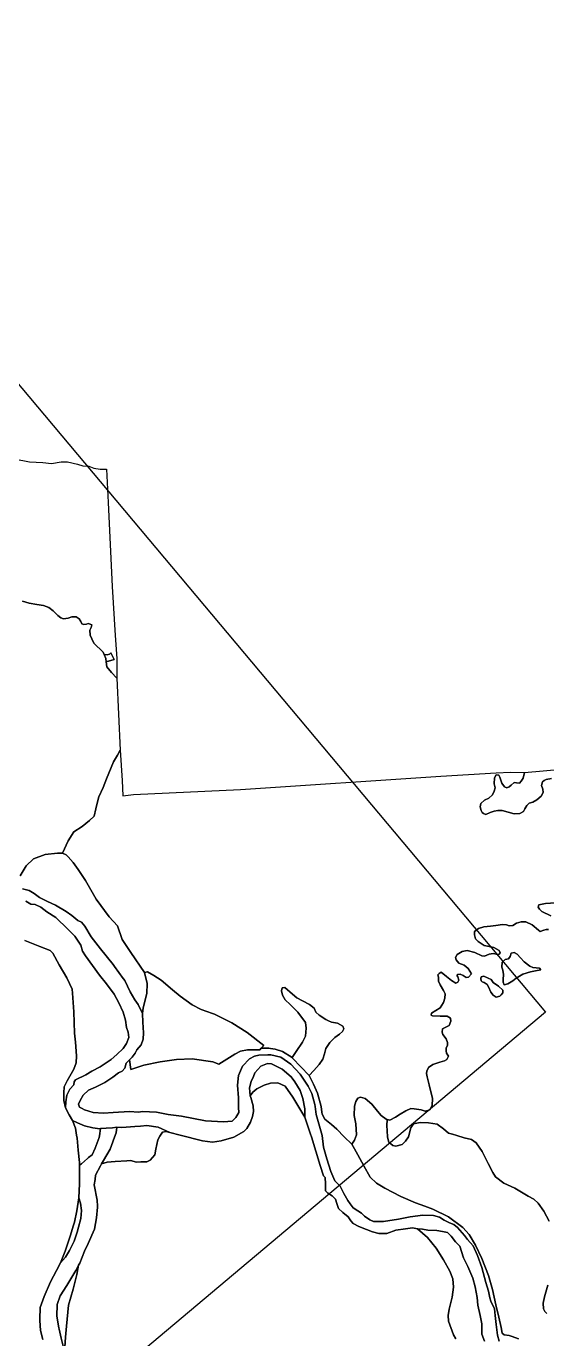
# Model space of a CAD drawing. Header units: inches. Extents: x 288635 to 1232953, y 676945 to 1655780.
# Drawn here: x 475817 to 500102, y 784555 to 845785 of the extents above; entities that cross this region are included whole.
import ezdxf

# ---------------------------------------------------------------- set-up
doc = ezdxf.new("R2010")
doc.units = ezdxf.units.IN
doc.header["$MEASUREMENT"] = 0
doc.layers.add('Images', color=7, linetype='Continuous')
picture_1 = doc.add_image_def('image15.jpg', size_in_pixel=(2550, 3732))

msp = doc.modelspace()

# ---------------------------------------------------------------- linework, layer by layer
at = {"color": 1}
for points in [[(475258.3062, 825604.6686), (475967.391, 825456.5016), (476597.1006, 825440.6266), (476988.6847, 825387.7098), (477438.4773, 825456.5016), (477740.1029, 825461.7933), (478211.0622, 825350.6681), (478461.6337, 825281.834), (478730.8742, 825256.4339), (478964.5547, 825170.0737), (479264.2753, 825129.4337), (479563.9959, 825124.3536), (479635.116, 823569.8705), (479832.3897, 819655.7227), (479969.9733, 817369.7181), (480044.0568, 816290.216), (480042.8388, 815368.7425), (479801.4368, 815636.9671), (479573.4459, 815905.1916), (479549.0852, 816140.6786), (479918.9309, 816249.7083), (479756.3706, 816549.4289), (479695.4105, 816493.5488), (479593.8103, 816468.1487), (479451.9329, 816472.9318), (479399.1, 816589.1642), (478969.9407, 817004.9122), (478870.5464, 817205.2812), (478799.4263, 817383.0816), (478784.1862, 817611.682), (478840.0664, 817728.5223), (478875.6264, 817855.5225), (478804.5063, 817896.1626), (478707.9861, 817921.5626), (478621.6259, 817891.0826), (478504.7857, 817875.8425), (478408.2655, 817911.4026), (478357.4654, 818018.0828), (478286.3453, 818134.9231), (478139.025, 818226.3632), (477951.0646, 818231.4433), (477778.3442, 818175.5631), (477559.9038, 818134.9231), (477422.7435, 818180.6432), (477285.5833, 818292.4034), (477072.2228, 818510.8438), (476869.0224, 818668.3241), (476625.1819, 818764.8443), (476305.1413, 818810.5644), (475954.6206, 818876.6045), (475646.4372, 818960.7401)], [(475646.4372, 818960.7401), (475954.6206, 818876.6045), (476305.1413, 818810.5644), (476625.1819, 818764.8443), (476869.0224, 818668.3241), (477072.2228, 818510.8438), (477285.5833, 818292.4034), (477422.7435, 818180.6432), (477422.7435, 818180.6432), (477559.9038, 818134.9231), (477778.3442, 818175.5631), (477951.0646, 818231.4433), (478139.025, 818226.3632), (478286.3453, 818134.9231), (478357.4654, 818018.0828), (478408.2655, 817911.4026), (478504.7857, 817875.8425), (478621.6259, 817891.0826), (478707.9861, 817921.5626), (478804.5063, 817896.1626), (478875.6264, 817855.5225), (478840.0664, 817728.5223), (478784.1862, 817611.682), (478799.4263, 817383.0816), (478870.5464, 817205.2812), (478969.9407, 817004.9122), (479399.1, 816589.1642), (479451.9329, 816472.9318), (479533.2122, 816294.1172), (479549.0852, 816140.6786), (479573.4459, 815905.1916), (479801.4368, 815636.9671), (480042.8388, 815368.7425), (480203.7736, 812015.9358), (480069.6613, 811774.5338), (479895.3154, 811466.0755), (479560.0347, 810674.8132), (479412.5112, 810272.4764), (479197.9316, 809843.3171), (479077.2305, 809347.1017), (479060.3733, 809272.4483), (478983.3519, 808931.3537), (478768.7723, 808730.1853), (478420.0804, 808448.5495), (478031.1548, 808207.1474), (477776.3415, 807777.9882), (477508.117, 807201.3054), (477280.1261, 807214.7166), (476703.4434, 807147.6605), (476153.5831, 806946.4921), (475818.3024, 806611.2114), (475536.6666, 806155.2297)], [(500190.3955, 803644.538), (500078.6353, 803639.458), (499961.795, 803608.978), (499799.2347, 803558.1779), (499717.9546, 803614.058), (499423.314, 803857.8985), (499123.5934, 804005.2188), (498910.2329, 804010.2988), (498691.7925, 803939.1786), (498524.1522, 803832.7524), (498351.4318, 803822.5924), (498219.3516, 803868.3125), (498031.3912, 803878.4725), (497731.6706, 803837.8324), (497472.5901, 803807.3524), (497162.7094, 803771.7923), (496923.949, 803695.5921), (496725.8286, 803548.2718), (496735.9886, 803400.9516), (496776.6287, 803218.0712), (496903.6289, 803085.9909), (497183.0295, 802908.1906), (497640.2304, 802801.5104), (497884.0709, 802674.5101), (497924.711, 802557.6699), (497873.9109, 802501.7898), (497818.0308, 802481.4697), (497594.5103, 802527.1898), (497416.7099, 802491.6297), (497198.2695, 802410.3496), (497071.2693, 802420.5096), (496751.2286, 802567.8299), (496385.4679, 802664.3501), (496151.7874, 802618.63), (495928.267, 802486.5497), (495836.8268, 802344.3094), (495882.5469, 802227.4692), (495999.3871, 802075.0689), (496253.3876, 801988.7087), (496441.348, 801826.1484), (496583.5883, 801582.3079), (496446.428, 801429.9076), (496344.8278, 801414.6676), (496207.6675, 801495.9477), (496060.3472, 801556.9079), (495943.507, 801551.8279), (495913.0269, 801511.1878), (495948.587, 801434.9876), (495994.3071, 801277.5073), (495953.667, 801191.1471), (495852.0668, 801140.347), (495659.0264, 801262.2673), (495425.346, 801455.3077), (495171.3455, 801663.5881), (495074.8253, 801592.4679), (495018.9452, 801526.4278), (495044.3452, 801424.8276), (495054.5052, 801236.8672), (495135.7854, 801059.0669), (495278.0257, 800799.9863), (495364.3858, 800647.586), (495344.0658, 800444.3856), (495283.1057, 800241.1852), (495135.7854, 799992.2647), (494932.585, 799870.3445), (494724.3046, 799748.4242), (494709.0645, 799651.9041), (494775.1047, 799621.424), (495125.6254, 799601.104), (495460.906, 799606.184), (495608.2263, 799504.5838), (495628.5464, 799372.5035), (495552.3462, 799174.3831), (495359.3058, 799072.7829), (495237.3856, 799006.7428), (495222.1456, 798854.3425), (495247.5456, 798742.5822), (495410.1059, 798544.4618), (495471.0661, 798371.7415), (495465.986, 798254.9013), (495405.0259, 798112.661), (495405.0259, 797980.5807), (495425.346, 797873.9005), (495516.7861, 797741.8202), (495445.666, 797589.4199), (495323.7458, 797513.2198), (495110.3853, 797452.2597), (494790.3447, 797350.6595), (494582.0643, 797208.4192), (494505.8641, 797030.6188), (494490.6241, 796934.0986), (494526.1842, 796766.4583), (494617.6244, 796405.7776), (494764.9446, 795760.6163), (494749.7046, 795435.4956), (494643.0244, 795237.3752), (494444.8219, 795171.3077), (494429.664, 795166.2551), (494380.2936, 795182.7119), (494246.7836, 795227.2152), (493921.663, 795288.1753), (493752.7526, 795298.1237), (493534.3122, 795186.3635), (493270.1517, 795039.0432), (493041.5512, 794886.6429), (492787.5507, 794759.6426), (492658.2776, 794784.7791), (492604.6703, 794795.2027), (492381.1499, 794962.843), (492198.2695, 795176.2034), (491944.269, 795496.2441), (491629.3084, 795760.4046), (491405.7879, 795831.5247), (491283.8677, 795775.6446), (491192.4275, 795618.1643), (491136.5474, 795399.7239), (491116.2273, 794973.003), (491187.3475, 794586.9223), (491227.9876, 794068.7612), (491131.4674, 793824.9207), (491004.4671, 793626.8003), (490643.7864, 793977.321), (490303.4257, 794338.0018), (490059.5852, 794546.2822), (489754.7846, 794795.2027), (489622.9146, 795034.5225), (489607.6656, 795130.0178), (489576.9843, 795394.6439), (489400.7987, 796008.7481), (489217.9183, 796435.469), (489019.7979, 796836.7898), (489233.1583, 797065.3902), (489487.1588, 797349.8708), (489659.8792, 797593.7113), (489725.9193, 797847.7118), (489786.8794, 798091.5523), (489974.8398, 798381.1129), (490218.6803, 798614.7933), (490432.0407, 798762.1136), (490579.361, 798894.1939), (490635.2411, 799011.0341), (490584.441, 799143.1144), (490345.6806, 799280.2747), (490066.28, 799320.9148), (489916.1377, 799393.2055), (489791.9594, 799452.995), (489482.0788, 799651.1154), (489334.7585, 799793.3557), (489243.3183, 799971.1561), (489024.8779, 800148.9564), (488699.7573, 800326.7568), (488435.5967, 800453.757), (488237.4763, 800636.6374), (487886.9556, 800936.358), (487753.182, 800931.913), (487721.432, 800779.5127), (487772.2321, 800576.3123), (487892.8823, 800373.1119), (488127.8328, 800150.8614), (488483.4335, 799795.2607), (488839.0342, 799312.6597), (488877.1343, 799045.9592), (488839.0342, 798664.9584), (488699.3339, 798398.2579), (488413.5834, 797953.757), (488216.733, 797668.0064), (487772.2321, 797953.757), (487435.6814, 798061.7072), (487213.29, 798094.8293), (487137.2308, 798106.1573), (486781.8084, 798111.6794), (486898.3116, 798241.8888), (486125.7267, 798845.1401), (485406.0586, 799289.6409), (484601.7236, 799691.8084), (484510.2184, 799724.3781), (483977.3057, 799914.0589), (483553.9716, 800125.7259), (482993.0538, 800538.4768), (482643.8031, 800834.8107), (482114.6353, 801289.8949), (481765.3846, 801501.562), (481469.0507, 801670.8957), (481331.4671, 801639.1456), (480691.2911, 802579.4129), (480296.9442, 803176.3779), (480071.7734, 803813.2382), (479685.6917, 804232.8066), (479076.0905, 805055.7682), (478583.3295, 805934.61), (478237.8888, 806452.771), (478009.2884, 806767.7316), (477770.5279, 807031.8922), (477679.0877, 807123.3324), (477508.117, 807201.3054), (477776.3415, 807777.9882), (478031.1548, 808207.1474), (478420.0804, 808448.5495), (478768.7723, 808730.1853), (478983.3519, 808931.3537), (479060.3733, 809272.4483), (479077.2305, 809347.1017), (479197.9316, 809843.3171), (479412.5112, 810272.4764), (479560.0347, 810674.8132), (479895.3154, 811466.0755), (480069.6613, 811774.5338), (480203.7736, 812015.9358), (480285.1329, 810598.0593), (480329.3279, 809886.0283), (480824.6015, 809951.7127), (485812.0073, 810176.609), (495164.1549, 810798.351), (497738.8673, 810950.651), (498404.3486, 810986.2111), (499059.6699, 810976.051), (499008.8698, 810711.8905), (498902.1896, 810564.5702), (498825.9894, 810478.21), (498683.7492, 810493.4501), (498587.229, 810508.6901), (498444.9887, 810386.7699), (498353.5485, 810295.3297), (498241.7883, 810259.7696), (498124.948, 810305.4897), (498008.1078, 810468.05), (497911.5876, 810747.4506), (497860.7875, 810849.0508), (497749.0273, 810859.2108), (497657.5871, 810716.9705), (497652.5071, 810447.73), (497688.0672, 810249.6096), (497652.5071, 810102.2893), (497576.3069, 809929.5689), (497403.5866, 809767.0086), (497200.3862, 809685.7285), (497032.7458, 809518.0881), (497002.2658, 809370.7678), (497047.9859, 809192.9675), (497088.626, 809106.6073), (497154.6661, 809055.8072), (497261.3463, 809015.1671), (497459.4667, 809111.6873), (497642.3471, 809172.6474), (497820.1474, 809203.1275), (498028.4278, 809203.1275), (498302.7484, 809116.7673), (498587.229, 809045.6472), (498841.2295, 809065.9672), (499019.0298, 809157.4074), (499085.07, 809274.2476), (499171.4301, 809436.808), (499283.1903, 809538.4082), (499445.7507, 809594.2883), (499643.8711, 809690.8085), (499847.0715, 809868.6088), (499938.5117, 810036.2492), (499923.2716, 810188.6495), (499862.3115, 810371.5298), (499902.9516, 810529.0101), (499980.1052, 810592.3863), (500067.5145, 810649.0393), (500329.6724, 810686.4905)], [(500329.6724, 810686.4905), (500067.5145, 810649.0393), (499980.1052, 810592.3863), (499902.9516, 810529.0101), (499902.9516, 810529.0101), (499862.3115, 810371.5298), (499923.2716, 810188.6495), (499938.5117, 810036.2492), (499847.0715, 809868.6088), (499643.8711, 809690.8085), (499445.7507, 809594.2883), (499283.1903, 809538.4082), (499171.4301, 809436.808), (499085.07, 809274.2476), (499019.0298, 809157.4074), (498841.2295, 809065.9672), (498587.229, 809045.6472), (498302.7484, 809116.7673), (498028.4278, 809203.1275), (497820.1474, 809203.1275), (497642.3471, 809172.6474), (497459.4667, 809111.6873), (497261.3463, 809015.1671), (497154.6661, 809055.8072), (497088.626, 809106.6073), (497047.9859, 809192.9675), (497002.2658, 809370.7678), (497032.7458, 809518.0881), (497200.3862, 809685.7285), (497403.5866, 809767.0086), (497576.3069, 809929.5689), (497652.5071, 810102.2893), (497688.0672, 810249.6096), (497652.5071, 810447.73), (497657.5871, 810716.9705), (497749.0273, 810859.2108), (497860.7875, 810849.0508), (497911.5876, 810747.4506), (498008.1078, 810468.05), (498124.948, 810305.4897), (498241.7883, 810259.7696), (498353.5485, 810295.3297), (498444.9887, 810386.7699), (498587.229, 810508.6901), (498683.7492, 810493.4501), (498825.9894, 810478.21), (498902.1896, 810564.5702), (499008.8698, 810711.8905), (499059.6699, 810976.051), (500807.1934, 811128.4513)], [(475536.6666, 806155.2297), (475818.3024, 806611.2114), (476153.5831, 806946.4921), (476703.4434, 807147.6605), (477280.1261, 807214.7166), (477508.117, 807201.3054), (477679.0877, 807123.3324), (477770.5279, 807031.8922), (478009.2884, 806767.7316), (478237.8888, 806452.771), (478583.3295, 805934.61), (479076.0905, 805055.7682), (479685.6917, 804232.8066), (480071.7734, 803813.2382), (480296.9442, 803176.3779), (480691.2911, 802579.4129), (481331.4671, 801639.1456), (481458.4674, 801131.1446), (481437.3007, 800665.477), (481278.5503, 799988.1423), (481278.5503, 799988.1423), (481238.9686, 799734.1842), (481036.2985, 800154.2034), (480885.0612, 800366.6454), (480662.8108, 800731.7712), (480411.2705, 801264.1884), (480347.9875, 801351.9326), (480341.975, 801360.0448), (479938.901, 801919.1474), (479869.534, 802015.3661), (479277.1308, 802751.4385), (479058.6903, 803025.759), (478845.3299, 803300.0796), (478550.6893, 803808.0806), (478398.289, 803985.8809), (478220.4887, 804072.2411), (477936.0081, 804305.9216), (477682.0076, 804488.8019), (477179.0866, 804778.3625), (476813.3259, 804951.0829), (476442.4851, 805144.1232), (476193.5646, 805321.9236), (475949.7241, 805464.1639), (475644.9235, 805550.5241)], [(475792.2438, 804961.2429), (476031.0043, 804834.2426), (476239.2847, 804813.9226), (476498.3652, 804686.9223), (476782.8458, 804463.4019), (477194.3266, 804199.2414), (477758.2077, 803665.8403), (478083.3284, 803330.5596), (478357.6489, 802913.9988), (478433.8491, 802634.5982), (478586.2494, 802416.1578), (479239.6128, 801522.6052), (479559.6534, 801111.1243), (479920.3342, 800628.5234), (480138.7746, 800227.2026), (480336.895, 799790.3217), (480443.5752, 799424.561), (480489.2953, 799068.9603), (480575.6555, 798860.6798), (480606.1355, 798601.5993), (480499.4553, 798332.3588), (480331.815, 798093.5983), (480037.1744, 797814.1977), (479773.0139, 797580.5173), (479265.0128, 797235.0766), (478873.8521, 797042.0362), (478594.4515, 796859.1558), (478111.8505, 796630.5554), (478045.8104, 796544.1952), (478035.6504, 796396.8749), (477842.61, 796193.6745), (477710.5297, 795914.2739), (477664.8096, 795604.3933), (477645.9441, 795328.9518), (477564.664, 795669.3125), (477564.664, 796029.9932), (477590.064, 796314.4738), (477722.1443, 796593.8743), (478032.0249, 797132.3554), (478138.7051, 797426.996), (478164.1052, 797757.1967), (478113.3051, 798392.1979), (478072.665, 798808.7588), (478037.1049, 799804.4408), (477981.2248, 800683.2825), (477960.9047, 800856.0029), (477711.9843, 801394.484), (477356.3835, 801999.0052), (477051.5829, 802537.4862), (476929.6627, 802674.6465), (476447.0617, 802857.5269), (475746.0203, 803131.8474)], [(500286.9157, 804284.6193), (499870.3549, 804482.7397), (499758.5946, 804589.4199), (499702.7145, 804685.9401), (499733.1946, 804792.6203), (500048.1552, 804858.6605), (500505.3561, 804894.2205)], [(500505.3561, 804894.2205), (500048.1552, 804858.6605), (499733.1946, 804792.6203), (499702.7145, 804685.9401), (499758.5946, 804589.4199), (499870.3549, 804482.7397), (500286.9157, 804284.6193)], [(500209.596, 790034.0377), (499965.7555, 790511.5587), (499706.675, 790872.2394), (499498.3946, 791060.1998), (499239.3141, 791202.4401), (498619.5528, 791573.2808), (498096.3118, 791806.9613), (497710.231, 792106.6819), (497583.2308, 792304.8023), (497374.9504, 792726.4431), (497085.3898, 793285.2442), (496811.0692, 793691.6451), (496595.7439, 793846.6217), (496246.4932, 793935.5219), (495909.9425, 794030.7721), (495705.5836, 794098.8917), (495519.263, 794149.5311), (495280.5025, 794347.6515), (494996.0219, 794566.092), (494584.5411, 794621.9721), (494198.4604, 794647.3721), (493888.5797, 794576.252), (493761.5795, 794393.3716), (493654.8993, 793976.8108), (493517.739, 793773.6104), (493350.0987, 793621.2101), (493055.4581, 793545.0099), (492918.2978, 793565.33), (492740.4974, 793727.8903), (492664.2973, 793961.5708), (492649.0573, 794276.5314), (492638.8972, 794489.8918), (492658.2776, 794784.7791), (492787.5507, 794759.6426), (493041.5512, 794886.6429), (493270.1517, 795039.0432), (493534.3122, 795186.3635), (493752.7526, 795298.1237), (493921.663, 795288.1753), (494246.7836, 795227.2152), (494380.2936, 795182.7119), (494429.664, 795166.2551), (494444.8219, 795171.3077), (494643.0244, 795237.3752), (494749.7046, 795435.4956), (494764.9446, 795760.6163), (494617.6244, 796405.7776), (494526.1842, 796766.4583), (494490.6241, 796934.0986), (494505.8641, 797030.6188), (494582.0643, 797208.4192), (494790.3447, 797350.6595), (495110.3853, 797452.2597), (495323.7458, 797513.2198), (495445.666, 797589.4199), (495516.7861, 797741.8202), (495425.346, 797873.9005), (495405.0259, 797980.5807), (495405.0259, 798112.661), (495465.986, 798254.9013), (495471.0661, 798371.7415), (495410.1059, 798544.4618), (495247.5456, 798742.5822), (495222.1456, 798854.3425), (495237.3856, 799006.7428), (495359.3058, 799072.7829), (495552.3462, 799174.3831), (495628.5464, 799372.5035), (495608.2263, 799504.5838), (495460.906, 799606.184), (495125.6254, 799601.104), (494775.1047, 799621.424), (494709.0645, 799651.9041), (494724.3046, 799748.4242), (494932.585, 799870.3445), (495135.7854, 799992.2647), (495283.1057, 800241.1852), (495344.0658, 800444.3856), (495364.3858, 800647.586), (495278.0257, 800799.9863), (495135.7854, 801059.0669), (495054.5052, 801236.8672), (495044.3452, 801424.8276), (495018.9452, 801526.4278), (495074.8253, 801592.4679), (495171.3455, 801663.5881), (495425.346, 801455.3077), (495659.0264, 801262.2673), (495852.0668, 801140.347), (495953.667, 801191.1471), (495994.3071, 801277.5073), (495948.587, 801434.9876), (495913.0269, 801511.1878), (495943.507, 801551.8279), (496060.3472, 801556.9079), (496207.6675, 801495.9477), (496344.8278, 801414.6676), (496446.428, 801429.9076), (496583.5883, 801582.3079), (496441.348, 801826.1484), (496253.3876, 801988.7087), (495999.3871, 802075.0689), (495882.5469, 802227.4692), (495836.8268, 802344.3094), (495928.267, 802486.5497), (496151.7874, 802618.63), (496385.4679, 802664.3501), (496751.2286, 802567.8299), (497071.2693, 802420.5096), (497198.2695, 802410.3496), (497416.7099, 802491.6297), (497594.5103, 802527.1898), (497818.0308, 802481.4697), (497873.9109, 802501.7898), (497924.711, 802557.6699), (497884.0709, 802674.5101), (497640.2304, 802801.5104), (497183.0295, 802908.1906), (496903.6289, 803085.9909), (496776.6287, 803218.0712), (496735.9886, 803400.9516), (496725.8286, 803548.2718), (496923.949, 803695.5921), (497162.7094, 803771.7923), (497472.5901, 803807.3524), (497731.6706, 803837.8324), (498031.3912, 803878.4725), (498219.3516, 803868.3125), (498351.4318, 803822.5924), (498524.1522, 803832.7524), (498691.7925, 803939.1786), (498910.2329, 804010.2988), (499123.5934, 804005.2188), (499423.314, 803857.8985), (499717.9546, 803614.058), (499799.2347, 803558.1779), (499961.795, 803608.978), (500078.6353, 803639.458), (500190.3955, 803644.538)], [(475746.0203, 803131.8474), (476447.0617, 802857.5269), (476929.6627, 802674.6465), (477051.5829, 802537.4862), (477356.3835, 801999.0052), (477711.9843, 801394.484), (477960.9047, 800856.0029), (477981.2248, 800683.2825), (478037.1049, 799804.4408), (478072.665, 798808.7588), (478113.3051, 798392.1979), (478164.1052, 797757.1967), (478138.7051, 797426.996), (478032.0249, 797132.3554), (477722.1443, 796593.8743), (477590.064, 796314.4738), (477564.664, 796029.9932), (477564.664, 795669.3125), (477645.9441, 795328.9518), (477823.923, 795005.8517), (477976.1448, 794729.5106), (478113.3051, 794373.9099), (478166.8396, 794045.5649), (478189.5052, 793906.549), (478235.2253, 793357.9079), (478296.1854, 792773.7067), (478297.4273, 792651.998), (478306.3454, 791778.0247), (478270.7854, 791122.7034), (478179.3452, 790523.2622), (478067.585, 789989.8611), (478010.1027, 789806.5392), (477879.6246, 789390.4199), (477625.6241, 788643.6584), (477412.2637, 788100.0974), (477224.3033, 787739.4166), (476949.9827, 787206.0156), (476645.1821, 786530.3742), (476467.3818, 786017.2932), (476448.7933, 785464.2883), (476447.0617, 785412.772), (476482.6218, 784940.331), (476584.222, 784518.6902)], [(497885.6716, 784449.6206), (497804.3914, 784718.8612), (497738.3513, 785221.7822), (497697.7112, 785643.423), (497662.1511, 785948.2236), (497499.5908, 786308.9043), (497448.7907, 786466.3846), (497382.7506, 786771.1853), (497265.9103, 787172.5061), (497067.7899, 787883.7075), (496874.7495, 788437.4286), (496666.4691, 788889.5495), (496397.2286, 789189.2701), (496271.583, 789371.8118), (495941.3823, 789747.7325), (495768.662, 789884.8928), (495565.4616, 789956.013), (495311.4611, 790088.0932), (495093.0206, 790225.2535), (494813.6201, 790306.5337), (494325.9391, 790326.8537), (493731.5779, 790240.4935), (493177.8568, 790128.7333), (492486.9754, 790027.1331), (492024.6945, 790022.0531), (491841.8141, 790108.4133), (491597.9736, 790281.1336), (491460.8134, 790418.2939), (491283.013, 790530.0541), (491064.5726, 790662.1344), (490930.0364, 790851.0575), (490825.8121, 790997.415), (490627.6917, 791327.6157), (490460.0514, 791678.1364), (490221.2909, 791927.0569), (490023.1705, 792353.7778), (489840.2901, 792948.1389), (489682.8098, 793496.78), (489620.3172, 794038.0721), (489503.477, 794469.8729), (489345.9967, 795018.514), (489294.0998, 795385.7843), (489279.9565, 795485.875), (489137.7163, 795988.796), (488964.9959, 796344.3967), (488604.3152, 796898.1178), (488162.3543, 797360.3987), (487700.0734, 797695.6794), (487227.6324, 797797.2796), (487087.2728, 797798.6693), (486666.4426, 797790.3324), (486470.7109, 797741.3995), (486237.0305, 797614.3992), (485911.9098, 797263.8785), (485723.9494, 796837.1577), (485678.2293, 796379.9567), (485717.8442, 795788.0746), (485717.8442, 795341.0337), (485728.0042, 795112.4333), (485601.004, 794873.6728), (485418.1236, 794711.1125), (485026.9628, 794675.5524), (484183.6811, 794726.3525), (483055.9189, 794944.7929), (482436.1577, 795020.9931), (481892.5966, 795132.7533), (481247.4353, 795158.1533), (481058.2564, 795121.7924), (480636.6156, 795152.2724), (479869.534, 795116.7124), (479417.4131, 795086.2323), (478939.8922, 795111.6323), (478538.5714, 795233.5526), (478421.7312, 795299.5927), (478299.8109, 795355.4728), (478249.0108, 795497.7131), (478335.371, 795675.5135), (478477.6113, 795919.354), (478716.3717, 796147.9544), (479046.5724, 796285.1147), (479207.7782, 796365.7176), (479483.4533, 796503.5551), (479859.374, 796757.5556), (480118.4545, 796960.756), (480286.0949, 797042.0362), (480413.0951, 797179.1965), (480479.1353, 797417.957), (480634.6408, 797573.4625), (480696.4658, 797109.4699), (481299.717, 797310.5537), (482072.3019, 797469.304), (482823.7201, 797585.7209), (483564.5549, 797606.8876), (484517.0568, 797479.8873), (484802.8074, 797363.4704), (485300.225, 797670.3877), (485554.2256, 797829.138), (485808.2261, 797966.7216), (486136.3101, 798030.2218), (486718.3945, 798040.8051), (486781.8084, 798111.6794), (487137.2308, 798106.1573), (487213.29, 798094.8293), (487435.6814, 798061.7072), (487772.2321, 797953.757), (487772.2321, 797953.757), (488216.733, 797668.0064), (488238.7376, 797645.2304), (489019.7979, 796836.7898), (489217.9183, 796435.469), (489400.7987, 796008.7481), (489576.9843, 795394.6439), (489607.6656, 795130.0178), (489622.9146, 795034.5225), (489754.7846, 794795.2027), (490059.5852, 794546.2822), (490303.4257, 794338.0018), (490643.7864, 793977.321), (491004.4671, 793626.8003), (491134.7563, 793414.3034), (491292.2367, 793139.9828), (491566.5572, 792626.9018), (491861.1978, 792093.5007), (492160.9184, 791809.0202), (492546.9992, 791575.3397), (493293.7607, 791189.2589), (493984.642, 790889.5383), (494415.5774, 790734.0742), (494787.2836, 790599.9777), (495523.8851, 790249.457), (496189.3664, 789741.456), (496489.087, 789411.2554), (496783.7276, 788918.4944), (497068.2082, 788303.8131), (497383.1688, 787501.1715), (497571.1292, 786850.9302), (497733.6895, 786144.8088), (497865.7698, 785560.6077), (497977.53, 785072.9267), (498023.2501, 784818.9262), (498114.6903, 784737.646), (498343.2908, 784712.246), (498495.6911, 784661.4459), (498785.2516, 784544.6056)], [(477612.314, 784160.8285), (477642.794, 784623.1095), (477688.5141, 785146.3505), (477795.1943, 786116.6325), (478008.5548, 786873.554), (478181.2751, 787554.2753), (478256.1806, 787981.1804), (478313.3554, 788084.7131), (478541.9558, 788638.4342), (478704.5162, 789004.1949), (478994.0767, 789674.7562), (479100.7569, 790203.0773), (479141.397, 790695.8383), (479138.7824, 790737.0179), (479121.077, 791015.8789), (478983.9167, 791732.1603), (479024.5568, 791991.2409), (479044.8768, 792179.2012), (479283.6373, 792626.2421), (479331.773, 792713.2566), (479596.0579, 792787.9558), (479970.7087, 792819.7059), (480510.4598, 792851.4559), (480692.7929, 792871.1193), (480949.8031, 792797.4903), (481164.4408, 792802.9075), (481437.4841, 792812.7303), (481605.1244, 792878.7704), (481808.3248, 793132.7709), (481869.285, 793391.8515), (481950.5651, 793828.7323), (482047.0853, 794011.6127), (482174.0856, 794194.4931), (482341.7259, 794230.0531), (482521.7358, 794182.238), (482991.9672, 794057.3328), (484033.3693, 793793.1723), (484510.8902, 793722.0521), (484917.2911, 793793.1723), (485501.4922, 793965.8926), (485963.7732, 794219.8931), (486113.6617, 794369.0055), (486276.222, 794658.5661), (486372.7422, 794917.6466), (486418.4623, 795156.4071), (486408.3023, 795425.6476), (486296.542, 795806.6484), (486260.982, 795893.0086), (486393.0622, 796065.7289), (486575.9426, 796218.1292), (486911.2233, 796380.6895), (487205.8639, 796472.1297), (487561.4646, 796497.5298), (487901.8252, 796334.9694), (488247.2659, 795832.0484), (488821.3071, 794892.2466), (489080.3876, 794099.765), (489119.1494, 793976.3601), (489119.1494, 793976.3601), (489329.3081, 793307.2834), (489532.5085, 792631.642), (489689.9888, 792149.0411), (489766.189, 792072.8409), (489771.269, 791778.2003), (489776.349, 791564.8399), (489771.269, 791453.0797), (489888.1092, 791341.3195), (490091.3096, 791224.4792), (490238.6299, 791066.9989), (490304.6701, 790863.7985), (490391.0302, 790635.198), (490584.0706, 790452.3177), (490843.1511, 790238.9573), (490903.2523, 790142.2728), (490959.9914, 790050.9969), (491071.7516, 789923.9966), (491340.9921, 789786.8364), (491691.5128, 789649.6761), (491965.8334, 789542.9959), (492265.554, 789471.8757), (492641.4747, 789461.7157), (493063.1156, 789614.116), (493505.0765, 789685.2361), (493830.1971, 789725.8762), (494068.9576, 789680.1561), (494531.2385, 789283.9153), (494937.6393, 788780.9943), (495278, 788232.3532), (495572.6406, 787714.1922), (495714.8809, 787353.5115), (495750.4409, 786962.3507), (495694.5608, 786500.0698), (495552.3206, 785941.2687), (495501.5204, 785646.6281), (495511.6805, 785372.3075), (495750.4409, 784742.3863), (495860.9997, 784547.1136)], [(498785.2516, 784544.6056), (498495.6911, 784661.4459), (498343.2908, 784712.246), (498114.6903, 784737.646), (498023.2501, 784818.9262), (497977.53, 785072.9267), (497865.7698, 785560.6077), (497733.6895, 786144.8088), (497571.1292, 786850.9302), (497383.1688, 787501.1715), (497068.2082, 788303.8131), (496783.7276, 788918.4944), (496489.087, 789411.2554), (496189.3664, 789741.456), (495523.8851, 790249.457), (494787.2836, 790599.9777), (494415.5774, 790734.0742), (493984.642, 790889.5383), (493293.7607, 791189.2589), (492546.9992, 791575.3397), (492160.9184, 791809.0202), (491861.1978, 792093.5007), (491566.5572, 792626.9018), (491292.2367, 793139.9828), (491134.7563, 793414.3034), (491004.4671, 793626.8003), (491131.4674, 793824.9207), (491227.9876, 794068.7612), (491187.3475, 794586.9223), (491116.2273, 794973.003), (491136.5474, 795399.7239), (491192.4275, 795618.1643), (491283.8677, 795775.6446), (491405.7879, 795831.5247), (491629.3084, 795760.4046), (491944.269, 795496.2441), (492198.2695, 795176.2034), (492381.1499, 794962.843), (492604.6703, 794795.2027), (492658.2776, 794784.7791), (492638.8972, 794489.8918), (492649.0573, 794276.5314), (492664.2973, 793961.5708), (492740.4974, 793727.8903), (492918.2978, 793565.33), (493055.4581, 793545.0099), (493350.0987, 793621.2101), (493517.739, 793773.6104), (493654.8993, 793976.8108), (493761.5795, 794393.3716), (493888.5797, 794576.252), (494198.4604, 794647.3721), (494584.5411, 794621.9721), (494996.0219, 794566.092), (495280.5025, 794347.6515), (495519.263, 794149.5311), (495705.5836, 794098.8917), (495909.9425, 794030.7721), (496246.4932, 793935.5219), (496595.7439, 793846.6217), (496811.0692, 793691.6451), (497085.3898, 793285.2442), (497374.9504, 792726.4431), (497583.2308, 792304.8023), (497710.231, 792106.6819), (498096.3118, 791806.9613), (498619.5528, 791573.2808), (499239.3141, 791202.4401), (499498.3946, 791060.1998), (499706.675, 790872.2394), (499965.7555, 790511.5587), (500209.596, 790034.0377)], [(476584.222, 784518.6902), (476482.6218, 784940.331), (476447.0617, 785412.772), (476448.7933, 785464.2883), (476467.3818, 786017.2932), (476645.1821, 786530.3742), (476949.9827, 787206.0156), (477224.3033, 787739.4166), (477412.2637, 788100.0974), (477647.874, 788359.0336), (477794.9594, 788595.1443), (477840.9144, 788668.9142), (478059.3549, 789100.7151), (478196.5151, 789532.5159), (478258.6632, 789764.1589), (478364.1555, 790157.3572), (478399.7155, 790538.358), (478353.9955, 790883.7987), (478270.7854, 791122.7034), (478306.3454, 791778.0247), (478297.4273, 792651.998), (478394.6355, 792712.6023), (478679.1161, 792961.5228), (478728.1717, 793003.3996), (478887.3965, 793139.3232), (479029.6368, 793439.0438), (479217.5972, 793936.8848), (479231.0477, 794019.6368), (479285.863, 794356.8776), (479538.1137, 794371.1446), (479538.1191, 794371.1449), (479844.134, 794390.2709), (480042.2544, 794425.831), (480004.9988, 794155.3252), (479888.1585, 793840.3646), (479854.317, 793744.2983), (479730.6782, 793393.3237), (479415.7176, 792865.0026), (479331.773, 792713.2566), (479283.6373, 792626.2421), (479044.8768, 792179.2012), (479024.5568, 791991.2409), (478983.9167, 791732.1603), (479121.077, 791015.8789), (479138.7824, 790737.0179), (479141.397, 790695.8383), (479100.7569, 790203.0773), (478994.0767, 789674.7562), (478704.5162, 789004.1949), (478541.9558, 788638.4342), (478313.3554, 788084.7131), (478256.1806, 787981.1804), (478125.395, 787744.3524), (477713.9142, 787038.231), (477404.0336, 786550.55), (477256.7133, 786159.3892), (477236.3932, 785615.8281), (477334.8947, 785069.5924), (477348.1534, 784996.0669), (477449.7536, 784579.506), (477602.154, 783964.8248)], [(495860.9997, 784547.1136), (495750.4409, 784742.3863), (495511.6805, 785372.3075), (495501.5204, 785646.6281), (495552.3206, 785941.2687), (495694.5608, 786500.0698), (495750.4409, 786962.3507), (495714.8809, 787353.5115), (495572.6406, 787714.1922), (495278, 788232.3532), (494937.6393, 788780.9943), (494531.2385, 789283.9153), (494068.9576, 789680.1561), (494310.6991, 789661.3724), (494554.5396, 789625.8123), (494976.1804, 789600.4122), (495240.3409, 789559.7722), (495474.0214, 789519.1321), (495636.5817, 789346.4117), (495849.9422, 789072.0912), (496041.6279, 788879.3895), (496219.4282, 788330.7484), (496412.4686, 787924.3476), (496651.2291, 787380.7865), (496757.9093, 786984.5457), (496854.4295, 786471.4647), (496889.9896, 786120.944), (496996.6698, 785638.343), (497067.7899, 785252.2622), (497077.9499, 784764.5812), (497199.8702, 784434.3806)], [(500153.7159, 787052.0718), (499996.2356, 786508.5107), (499940.3555, 786213.8701), (499945.4355, 785949.7096), (500016.5556, 785822.7093), (500113.0758, 785736.3491)], [(500113.0758, 785736.3491), (500016.5556, 785822.7093), (499945.4355, 785949.7096), (499940.3555, 786213.8701), (499996.2356, 786508.5107), (500153.7159, 787052.0718)]]:
    msp.add_lwpolyline(points, dxfattribs=at)
for points in [[(479756.3706, 816549.4289), (479918.9309, 816249.7083), (479549.0852, 816140.6786), (479533.2122, 816294.1172), (479451.9329, 816472.9318), (479593.8103, 816468.1487), (479695.4105, 816493.5488), (479756.3706, 816549.4289)], [(498715.1745, 802489.341), (498583.0943, 802580.7812), (498435.774, 802540.1411), (498390.0539, 802382.6608), (498313.8537, 802281.0606), (498156.3734, 802250.5805), (498024.2932, 802118.5003), (498009.0531, 801894.9798), (498054.7732, 801747.6595), (498080.1733, 801549.5391), (498077.6842, 801502.2464), (498070.0132, 801356.4987), (498070.0132, 801193.9384), (498120.8133, 801072.0182), (498288.4537, 801117.7383), (498523.3533, 801258.353), (498674.5345, 801371.7388), (498835.663, 801467.8961), (498989.4951, 801559.6991), (499350.1758, 801671.4594), (499583.8563, 801712.0994), (499822.6168, 801767.9796), (499756.5766, 801844.1797), (499456.856, 801869.5798), (499319.6957, 801935.6199), (499055.5352, 802138.8203), (498877.7349, 802326.7807), (498715.1745, 802489.341)], [(498288.4537, 801117.7383), (498120.8133, 801072.0182), (498070.0132, 801193.9384), (498070.0132, 801356.4987), (498077.6842, 801502.2464), (498080.1733, 801549.5391), (498054.7732, 801747.6595), (498009.0531, 801894.9798), (498024.2932, 802118.5003), (498156.3734, 802250.5805), (498313.8537, 802281.0606), (498390.0539, 802382.6608), (498435.774, 802540.1411), (498583.0943, 802580.7812), (498715.1745, 802489.341), (498877.7349, 802326.7807), (499055.5352, 802138.8203), (499319.6957, 801935.6199), (499456.856, 801869.5798), (499756.5766, 801844.1797), (499822.6168, 801767.9796), (499583.8563, 801712.0994), (499350.1758, 801671.4594), (498989.4951, 801559.6991), (498835.663, 801467.8961), (498674.5345, 801371.7388), (498523.3533, 801258.353), (498288.4537, 801117.7383)], [(485300.225, 797670.3877), (484802.8074, 797363.4704), (484517.0568, 797479.8873), (483564.5549, 797606.8876), (482823.7201, 797585.7209), (482072.3019, 797469.304), (481299.717, 797310.5537), (480696.4658, 797109.4699), (480634.6408, 797573.4625), (480753.4558, 797692.2775), (480895.6961, 797870.0779), (480975.4237, 798029.533), (481178.0085, 798266.0612), (481269.4487, 798530.2218), (481284.6887, 798819.7823), (481254.2086, 799322.7033), (481238.9686, 799734.1842), (481278.5503, 799988.1423), (481437.3007, 800665.477), (481458.4674, 801131.1446), (481331.4671, 801639.1456), (481469.0507, 801670.8957), (481765.3846, 801501.562), (482114.6353, 801289.8949), (482643.8031, 800834.8107), (482993.0538, 800538.4768), (483553.9716, 800125.7259), (483977.3057, 799914.0589), (484510.2184, 799724.3781), (484601.7236, 799691.8084), (485406.0586, 799289.6409), (486125.7267, 798845.1401), (486898.3116, 798241.8888), (486781.8084, 798111.6794), (486718.3945, 798040.8051), (486136.3101, 798030.2218), (485808.2261, 797966.7216), (485554.2256, 797829.138), (485300.225, 797670.3877)], [(489233.1583, 797065.3902), (489019.7979, 796836.7898), (488238.7376, 797645.2304), (488216.733, 797668.0064), (488413.5834, 797953.757), (488699.3339, 798398.2579), (488839.0342, 798664.9584), (488877.1343, 799045.9592), (488839.0342, 799312.6597), (488483.4335, 799795.2607), (488127.8328, 800150.8614), (487892.8823, 800373.1119), (487772.2321, 800576.3123), (487721.432, 800779.5127), (487753.182, 800931.913), (487886.9556, 800936.358), (488237.4763, 800636.6374), (488435.5967, 800453.757), (488699.7573, 800326.7568), (489024.8779, 800148.9564), (489243.3183, 799971.1561), (489334.7585, 799793.3557), (489482.0788, 799651.1154), (489791.9594, 799452.995), (489916.1377, 799393.2055), (490066.28, 799320.9148), (490345.6806, 799280.2747), (490584.441, 799143.1144), (490635.2411, 799011.0341), (490579.361, 798894.1939), (490432.0407, 798762.1136), (490218.6803, 798614.7933), (489974.8398, 798381.1129), (489786.8794, 798091.5523), (489725.9193, 797847.7118), (489659.8792, 797593.7113), (489487.1588, 797349.8708), (489233.1583, 797065.3902)], [(497846.5775, 801004.6234), (497597.657, 801172.2637), (497501.1368, 801319.584), (497363.9765, 801370.3841), (497160.7761, 801477.0643), (497049.0159, 801441.5042), (497023.6158, 801355.1441), (497043.9359, 801248.4639), (497084.5759, 801202.7438), (497181.0961, 801167.1837), (497328.4164, 801075.7435), (497379.6248, 800965.3254), (497490.9768, 800725.2228), (497597.657, 800588.0625), (497744.9773, 800491.5423), (497912.6176, 800537.2624), (497971.0243, 800601.927), (498054.8579, 800694.7427), (498049.7779, 800821.743), (497846.5775, 801004.6234)], [(497912.6176, 800537.2624), (497744.9773, 800491.5423), (497597.657, 800588.0625), (497490.9768, 800725.2228), (497379.6248, 800965.3254), (497328.4164, 801075.7435), (497181.0961, 801167.1837), (497084.5759, 801202.7438), (497043.9359, 801248.4639), (497023.6158, 801355.1441), (497049.0159, 801441.5042), (497160.7761, 801477.0643), (497363.9765, 801370.3841), (497501.1368, 801319.584), (497597.657, 801172.2637), (497846.5775, 801004.6234), (498049.7779, 800821.743), (498054.8579, 800694.7427), (497971.0243, 800601.927), (497912.6176, 800537.2624)], [(488345.2347, 796537.4371), (488604.3152, 796136.1163), (488726.2354, 795770.3555), (488812.5956, 795277.5945), (488821.3071, 794892.2466), (488247.2659, 795832.0484), (487901.8252, 796334.9694), (487561.4646, 796497.5298), (487205.8639, 796472.1297), (486911.2233, 796380.6895), (486575.9426, 796218.1292), (486393.0622, 796065.7289), (486260.982, 795893.0086), (486237.0305, 796252.9565), (486308.1506, 796557.7571), (486413.6748, 796795.9403), (486485.951, 796959.0779), (486765.3515, 797274.0385), (487065.0721, 797395.9588), (487263.1925, 797375.6387), (487440.9929, 797294.3586), (487761.0335, 797126.7182), (488182.6744, 796771.1175), (488345.2347, 796537.4371)], [(478919.5721, 794395.3509), (479244.6928, 794354.7108), (479285.863, 794356.8776), (479231.0477, 794019.6368), (479217.5972, 793936.8848), (479029.6368, 793439.0438), (478887.3965, 793139.3232), (478728.1717, 793003.3996), (478679.1161, 792961.5228), (478394.6355, 792712.6023), (478297.4273, 792651.998), (478296.1854, 792773.7067), (478235.2253, 793357.9079), (478189.5052, 793906.549), (478166.8396, 794045.5649), (478113.3051, 794373.9099), (477976.1448, 794729.5106), (478203.2907, 794629.0314), (478533.4914, 794491.8711), (478919.5721, 794395.3509)], [(481973.8767, 794421.5519), (482521.7358, 794182.238), (482341.7259, 794230.0531), (482174.0856, 794194.4931), (482047.0853, 794011.6127), (481950.5651, 793828.7323), (481869.285, 793391.8515), (481808.3248, 793132.7709), (481605.1244, 792878.7704), (481437.4841, 792812.7303), (481164.4408, 792802.9075), (480949.8031, 792797.4903), (480692.7929, 792871.1193), (480510.4598, 792851.4559), (479970.7087, 792819.7059), (479596.0579, 792787.9558), (479331.773, 792713.2566), (479415.7176, 792865.0026), (479730.6782, 793393.3237), (479854.317, 793744.2983), (479888.1585, 793840.3646), (480004.9988, 794155.3252), (480042.2544, 794425.831), (480275.9349, 794405.5109), (480875.3761, 794456.311), (481144.6166, 794476.6311), (481435.3956, 794502.832), (481973.8767, 794421.5519)], [(477647.874, 788359.0336), (477412.2637, 788100.0974), (477625.6241, 788643.6584), (477879.6246, 789390.4199), (478010.1027, 789806.5392), (478067.585, 789989.8611), (478179.3452, 790523.2622), (478270.7854, 791122.7034), (478353.9955, 790883.7987), (478399.7155, 790538.358), (478364.1555, 790157.3572), (478258.6632, 789764.1589), (478196.5151, 789532.5159), (478059.3549, 789100.7151), (477840.9144, 788668.9142), (477794.9594, 788595.1443), (477647.874, 788359.0336)], [(477612.314, 784160.8285), (477602.154, 783964.8248), (477449.7536, 784579.506), (477348.1534, 784996.0669), (477334.8947, 785069.5924), (477236.3932, 785615.8281), (477256.7133, 786159.3892), (477404.0336, 786550.55), (477713.9142, 787038.231), (478125.395, 787744.3524), (478256.1806, 787981.1804), (478181.2751, 787554.2753), (478008.5548, 786873.554), (477795.1943, 786116.6325), (477688.5141, 785146.3505), (477642.794, 784623.1095), (477612.314, 784160.8285)]]:
    msp.add_lwpolyline(points, close=True, dxfattribs=at)
at = {"color": 1, "ltscale": 3}
for points in [[(475644.9235, 805550.5241), (475949.7241, 805464.1639), (476193.5646, 805321.9236), (476442.4851, 805144.1232), (476813.3259, 804951.0829), (477179.0866, 804778.3625), (477682.0076, 804488.8019), (477936.0081, 804305.9216), (478220.4887, 804072.2411), (478398.289, 803985.8809), (478550.6893, 803808.0806), (478845.3299, 803300.0796), (479058.6903, 803025.759), (479277.1308, 802751.4385), (479869.534, 802015.3661), (479938.901, 801919.1474), (480341.975, 801360.0448), (480347.9875, 801351.9326), (480411.2705, 801264.1884), (480662.8108, 800731.7712), (480885.0612, 800366.6454), (481036.2985, 800154.2034), (481238.9686, 799734.1842), (481254.2086, 799322.7033), (481284.6887, 798819.7823), (481269.4487, 798530.2218), (481178.0085, 798266.0612), (480975.4237, 798029.533), (480895.6961, 797870.0779), (480753.4558, 797692.2775), (480634.6408, 797573.4625), (480479.1353, 797417.957), (480413.0951, 797179.1965), (480286.0949, 797042.0362), (480118.4545, 796960.756), (479859.374, 796757.5556), (479483.4533, 796503.5551), (479207.7782, 796365.7176), (479046.5724, 796285.1147), (478716.3717, 796147.9544), (478477.6113, 795919.354), (478335.371, 795675.5135), (478249.0108, 795497.7131), (478299.8109, 795355.4728), (478421.7312, 795299.5927), (478538.5714, 795233.5526), (478939.8922, 795111.6323), (479417.4131, 795086.2323), (479869.534, 795116.7124), (480636.6156, 795152.2724), (481058.2564, 795121.7924), (481247.4353, 795158.1533), (481892.5966, 795132.7533), (482436.1577, 795020.9931), (483055.9189, 794944.7929), (484183.6811, 794726.3525), (485026.9628, 794675.5524), (485418.1236, 794711.1125), (485601.004, 794873.6728), (485728.0042, 795112.4333), (485717.8442, 795341.0337), (485717.8442, 795788.0746), (485678.2293, 796379.9567), (485723.9494, 796837.1577), (485911.9098, 797263.8785), (486237.0305, 797614.3992), (486470.7109, 797741.3995), (486666.4426, 797790.3324), (487087.2728, 797798.6693), (487227.6324, 797797.2796), (487700.0734, 797695.6794), (488162.3543, 797360.3987), (488604.3152, 796898.1178), (488964.9959, 796344.3967), (489137.7163, 795988.796), (489279.9565, 795485.875), (489294.0998, 795385.7843), (489345.9967, 795018.514), (489503.477, 794469.8729), (489620.3172, 794038.0721), (489682.8098, 793496.78), (489840.2901, 792948.1389), (490023.1705, 792353.7778), (490221.2909, 791927.0569), (490460.0514, 791678.1364), (490627.6917, 791327.6157), (490825.8121, 790997.415), (490930.0364, 790851.0575), (491064.5726, 790662.1344), (491283.013, 790530.0541), (491460.8134, 790418.2939), (491597.9736, 790281.1336), (491841.8141, 790108.4133), (492024.6945, 790022.0531), (492486.9754, 790027.1331), (493177.8568, 790128.7333), (493731.5779, 790240.4935), (494325.9391, 790326.8537), (494813.6201, 790306.5337), (495093.0206, 790225.2535), (495311.4611, 790088.0932), (495565.4616, 789956.013), (495768.662, 789884.8928), (495941.3823, 789747.7325), (496271.583, 789371.8118), (496397.2286, 789189.2701), (496666.4691, 788889.5495), (496874.7495, 788437.4286), (497067.7899, 787883.7075), (497265.9103, 787172.5061), (497382.7506, 786771.1853), (497448.7907, 786466.3846), (497499.5908, 786308.9043), (497662.1511, 785948.2236), (497697.7112, 785643.423), (497738.3513, 785221.7822), (497804.3914, 784718.8612), (497885.6716, 784449.6206)], [(497199.8702, 784434.3806), (497077.9499, 784764.5812), (497067.7899, 785252.2622), (496996.6698, 785638.343), (496889.9896, 786120.944), (496854.4295, 786471.4647), (496757.9093, 786984.5457), (496651.2291, 787380.7865), (496412.4686, 787924.3476), (496219.4282, 788330.7484), (496041.6279, 788879.3895), (495849.9422, 789072.0912), (495636.5817, 789346.4117), (495474.0214, 789519.1321), (495240.3409, 789559.7722), (494976.1804, 789600.4122), (494554.5396, 789625.8123), (494310.6991, 789661.3724), (494068.9576, 789680.1561), (493830.1971, 789725.8762), (493505.0765, 789685.2361), (493063.1156, 789614.116), (492641.4747, 789461.7157), (492265.554, 789471.8757), (491965.8334, 789542.9959), (491691.5128, 789649.6761), (491340.9921, 789786.8364), (491071.7516, 789923.9966), (490959.9914, 790050.9969), (490903.2523, 790142.2728), (490843.1511, 790238.9573), (490584.0706, 790452.3177), (490391.0302, 790635.198), (490304.6701, 790863.7985), (490238.6299, 791066.9989), (490091.3096, 791224.4792), (489888.1092, 791341.3195), (489771.269, 791453.0797), (489776.349, 791564.8399), (489771.269, 791778.2003), (489766.189, 792072.8409), (489689.9888, 792149.0411), (489532.5085, 792631.642), (489329.3081, 793307.2834), (489119.1494, 793976.3601), (489080.3876, 794099.765), (488821.3071, 794892.2466), (488812.5956, 795277.5945), (488726.2354, 795770.3555), (488604.3152, 796136.1163), (488345.2347, 796537.4371), (488182.6744, 796771.1175), (487761.0335, 797126.7182), (487440.9929, 797294.3586), (487263.1925, 797375.6387), (487065.0721, 797395.9588), (486765.3515, 797274.0385), (486485.951, 796959.0779), (486413.6748, 796795.9403), (486308.1506, 796557.7571), (486237.0305, 796252.9565), (486260.982, 795893.0086), (486296.542, 795806.6484), (486408.3023, 795425.6476), (486418.4623, 795156.4071), (486372.7422, 794917.6466), (486276.222, 794658.5661), (486113.6617, 794369.0055), (485963.7732, 794219.8931), (485501.4922, 793965.8926), (484917.2911, 793793.1723), (484510.8902, 793722.0521), (484033.3693, 793793.1723), (482991.9672, 794057.3328), (482521.7358, 794182.238), (481973.8767, 794421.5519), (481435.3956, 794502.832), (481144.6166, 794476.6311), (480875.3761, 794456.311), (480275.9349, 794405.5109), (480042.2544, 794425.831), (479844.134, 794390.2709), (479538.1191, 794371.1449), (479538.1137, 794371.1446), (479285.863, 794356.8776), (479244.6928, 794354.7108), (478919.5721, 794395.3509), (478533.4914, 794491.8711), (478203.2907, 794629.0314), (477976.1448, 794729.5106), (477823.923, 795005.8517), (477645.9441, 795328.9518), (477664.8096, 795604.3933), (477710.5297, 795914.2739), (477842.61, 796193.6745), (478035.6504, 796396.8749), (478045.8104, 796544.1952), (478111.8505, 796630.5554), (478594.4515, 796859.1558), (478873.8521, 797042.0362), (479265.0128, 797235.0766), (479773.0139, 797580.5173), (480037.1744, 797814.1977), (480331.815, 798093.5983), (480499.4553, 798332.3588), (480606.1355, 798601.5993), (480575.6555, 798860.6798), (480489.2953, 799068.9603), (480443.5752, 799424.561), (480336.895, 799790.3217), (480138.7746, 800227.2026), (479920.3342, 800628.5234), (479559.6534, 801111.1243), (479239.6128, 801522.6052), (478586.2494, 802416.1578), (478433.8491, 802634.5982), (478357.6489, 802913.9988), (478083.3284, 803330.5596), (477758.2077, 803665.8403), (477194.3266, 804199.2414), (476782.8458, 804463.4019), (476498.3652, 804686.9223), (476239.2847, 804813.9226), (476031.0043, 804834.2426), (475792.2438, 804961.2429)]]:
    msp.add_lwpolyline(points, dxfattribs=at)

# ---------------------------------------------------------------- pictures from other files: only their frames are drawn
at = {"layer": 'Images'}
image = msp.add_image(picture_1, insert=(468623.906, 773401.1385), size_in_units=(41037.1724, 60059.1088), rotation=40.020734509, dxfattribs=at)
image.dxf.flags = 7

doc.saveas('drawing.dxf')
